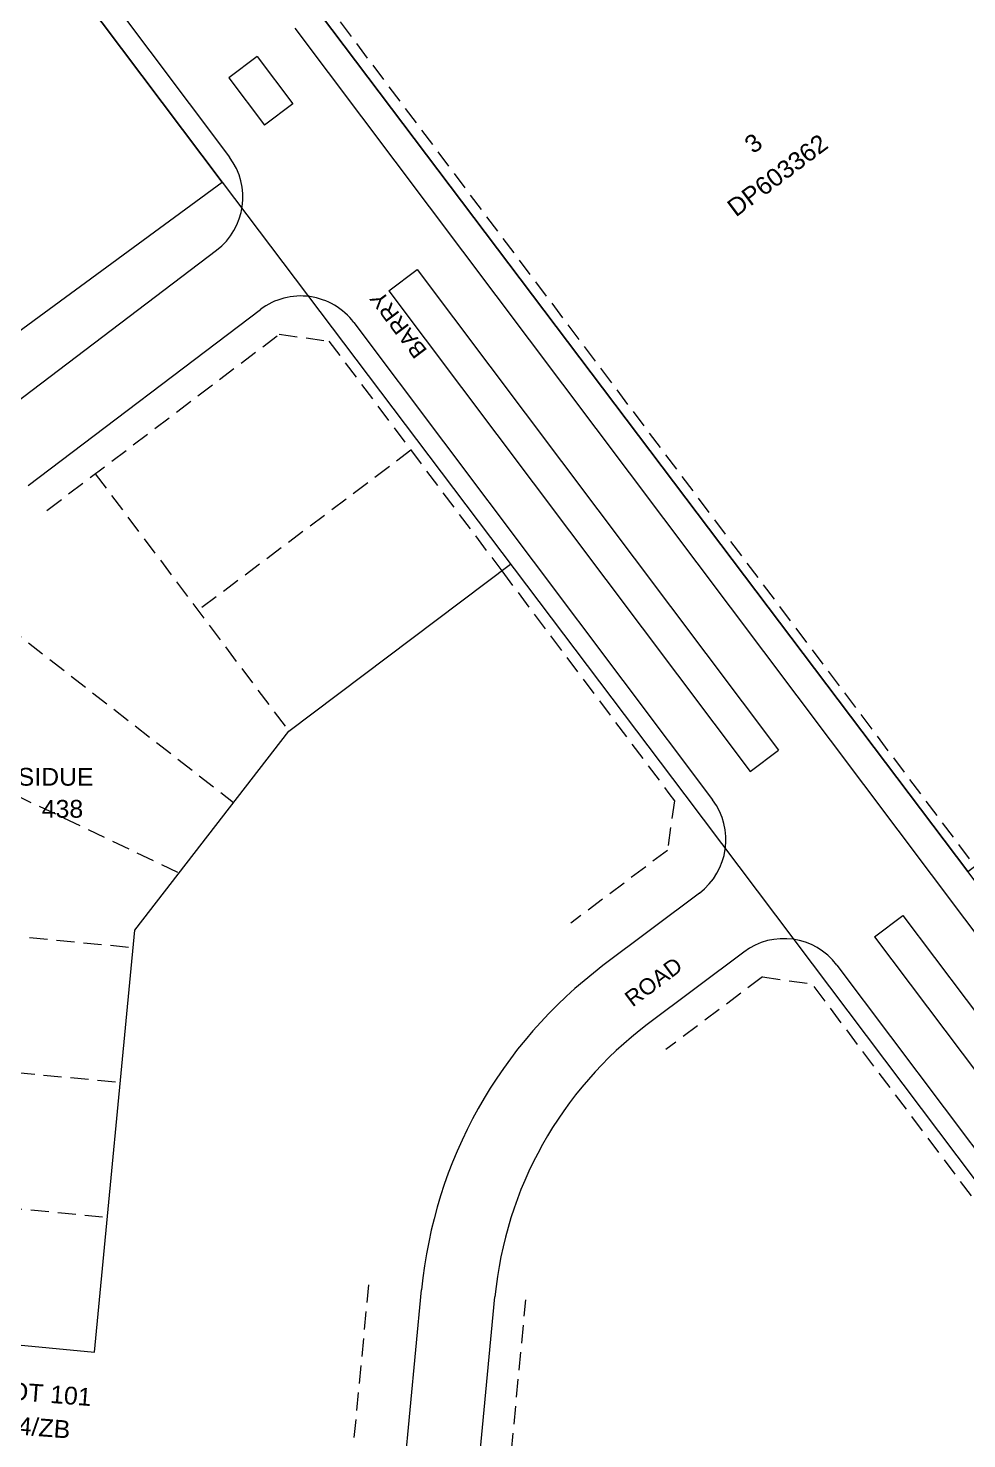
# Model space of a CAD drawing. Header units: metres. Extents: x 0 to 309348, y 0 to 6272736.
# Drawn here: x 309048.2 to 309153.9, y 6271867.9 to 6272026.7 of the extents above; entities that cross this region are included whole.
import ezdxf
from ezdxf.enums import TextEntityAlignment as Align

# ---------------------------------------------------------------- set-up
doc = ezdxf.new("R2010")
doc.units = ezdxf.units.M
doc.linetypes.add('DASHEDX2', pattern=[38.1, 25.4, -12.7])
doc.layers.add('_User Miscellaneous10', color=252, linetype='Continuous', lineweight=13, plot=False, transparency=0.85)
for name, color, linetype, lineweight in [('Cadastre Developer_SP_NEW', 92, 'Continuous', 15), ('Cadastre Land Parcels_SP_EXT', 118, 'Continuous', 15), ('Cadastre Roads_SP_EXT', 218, 'Continuous', 15), ('Cadastre Roads_SP_NEW', 214, 'Continuous', 15)]:
    doc.layers.add(name, color=color, linetype=linetype, lineweight=lineweight)
doc.styles.add('ARIAL', font='arial.ttf', dxfattribs={"height": 2})

msp = doc.modelspace()

# ---------------------------------------------------------------- linework, layer by layer
at = {"layer": '_User Miscellaneous10', "linetype": 'DASHEDX2', "ltscale": 0.08}
for p, q in [((309083.28393, 6272027.35924), (309242.85878, 6271815.22204)), ((309050.26701, 6271972.3984), (309076.43331, 6271992.21697)), ((309076.43331, 6271992.21697), (309082.02649, 6271991.43547)), ((309082.02649, 6271991.43547), (309101.47863, 6271965.57599)), ((309091.2593, 6271979.16146), (309067.28492, 6271961.12735)), ((309055.70711, 6271976.51878), (309077.50426, 6271947.54187)), ((309101.47863, 6271965.57599), (309120.30499, 6271940.54841)), ((309040.95944, 6271963.11152), (309071.28566, 6271939.52137)), ((309032.86764, 6271946.9539), (309065.49933, 6271931.44395)), ((309120.92284, 6271939.72705), (309120.1308, 6271934.12592)), ((309120.30499, 6271940.54841), (309120.92284, 6271939.72705)), ((309120.1308, 6271934.12592), (309109.27429, 6271925.95938)), ((309030.10674, 6271926.0644), (309059.97075, 6271923.21116)), ((309130.83104, 6271919.90113), (309119.97453, 6271911.73459)), ((309130.83104, 6271919.90113), (309136.43218, 6271919.10909)), ((309180.02578, 6271861.15619), (309136.43218, 6271919.10909)), ((309028.65682, 6271910.88851), (309058.52083, 6271908.03526)), ((309027.20689, 6271895.71262), (309057.0709, 6271892.85937)), ((309086.48203, 6271885.26601), (309079.1277, 6271808.29063)), ((309096.7762, 6271805.85651), (309104.20134, 6271883.57309))]:
    msp.add_line(p, q, dxfattribs=at)
at = {"layer": 'Cadastre Developer_SP_NEW', "linetype": 'Continuous'}
msp.add_lwpolyline([(309069.9966, 6272009.33717), (309027.00122, 6272066.33282), (308965.7558, 6272019.83559), (309030.43831, 6271980.33658), (309069.9966, 6272009.33717)], close=True, dxfattribs=at)
at = {"layer": 'Cadastre Developer_SP_NEW', "ltscale": 15, "flags": 128}
msp.add_lwpolyline([(309025.75697, 6271880.53672), (309055.62098, 6271877.68347), (309060.15782, 6271925.16911), (309077.50426, 6271947.54187), (309102.47357, 6271966.3244), (309102.47357, 6271966.3244)], dxfattribs=at)
at = {"layer": 'Cadastre Land Parcels_SP_EXT', "linetype": 'Continuous'}
msp.add_lwpolyline([(309297.53303, 6272040.30897), (309288.78404, 6272061.396), (309269.57302, 6272094.18198), (309059.88004, 6272056.30398), (309153.96196, 6271931.742), (309297.53303, 6272040.30897)], close=True, dxfattribs=at)
at = {"layer": 'Cadastre Roads_SP_EXT', "linetype": 'Continuous'}
msp.add_lwpolyline([(308898.09301, 6272237.30398), (308941.02197, 6272180.28999), (308943.40499, 6272177.11204), (308983.98298, 6272123.30099), (309027.00103, 6272066.33301), (309069.99701, 6272009.33704), (309122.09899, 6271940.391), (309218.11904, 6271813.03301), (309223.55399, 6271821.73996), (309229.681, 6271831.55797), (309153.962, 6271931.74199), (309059.88, 6272056.30404), (308994.31599, 6272143.10797), (308959.421, 6272189.26097), (308911.612, 6272252.77602)], dxfattribs=at)
at = {"layer": 'Cadastre Roads_SP_NEW', "color": 4, "linetype": 'Continuous', "ltscale": 2, "transparency": 33554495}
for p, q in [((308986.28383, 6272124.5371), (309070.82488, 6272012.14908)), ((309078.18494, 6272026.65199), (309236.1746, 6271816.62211)), ((309073.94946, 6272023.46596), (309070.75288, 6272021.06141)), ((309073.94946, 6272023.46596), (309077.95959, 6272018.13494)), ((309070.75288, 6272021.06141), (309074.763, 6272015.7304)), ((309077.95959, 6272018.13494), (309074.763, 6272015.7304)), ((309043.1425, 6271981.80485), (309069.35958, 6272001.66188)), ((309088.76957, 6271997.1102), (309091.96616, 6271999.51475)), ((309091.96616, 6271999.51475), (309132.65475, 6271945.42375)), ((309088.76957, 6271997.1102), (309129.45816, 6271943.0192)), ((309048.15381, 6271975.18845), (309074.30956, 6271994.99903)), ((309084.83145, 6271993.52888), (309125.22269, 6271939.83317)), ((309129.45816, 6271943.0192), (309132.65475, 6271945.42375)), ((309123.73763, 6271929.33105), (309112.88111, 6271921.16451)), ((309143.46466, 6271924.3991), (309146.66124, 6271926.80365)), ((309146.66124, 6271926.80365), (309232.0256, 6271813.32112)), ((309143.46466, 6271924.3991), (309228.89429, 6271810.82981)), ((309128.72706, 6271922.69814), (309117.87055, 6271914.5316)), ((309139.22919, 6271921.21307), (309224.74529, 6271807.52882)), ((309084.91642, 6271805.79325), (309092.45483, 6271884.69537)), ((309093.0861, 6271804.03364), (309100.71721, 6271883.90597))]:
    msp.add_line(p, q, dxfattribs=at)
for centre, radius, start, end in [((309064.83093, 6272007.64124), 7.5, 307.1405786, 36.9513889), ((309078.8375, 6271989.02104), 7.5, 36.9513889, 127.1405786), ((309119.22874, 6271935.32533), 7.5, 306.9513889, 36.9513889), ((309133.23524, 6271916.70523), 7.5, 36.9513889, 126.9513889), ((309144.01967, 6271879.76945), 51.8, 126.9513889, 174.5424479), ((309144.01967, 6271879.76945), 43.5, 126.9513889, 174.5424479)]:
    msp.add_arc(centre, radius, start, end, dxfattribs=at)

# ---------------------------------------------------------------- texts
at = {"layer": '_User Miscellaneous10', "color": 128, "ltscale": 20, "style": 'ARIAL'}
msp.add_text('BARRY                                                                             ROAD', height=1.8, rotation=126.9513889, dxfattribs=at).set_placement((309071.48115, 6272017.69311), align=Align.MIDDLE_CENTER)
msp.add_text('BARRY                                                                             ROAD', height=1.8, rotation=126.9513889, dxfattribs=at).set_placement((309071.48115, 6272017.69311), align=Align.MIDDLE_CENTER)
msp.add_text('BARRY                                                                             ROAD', height=1.8, rotation=126.9513889, dxfattribs=at).set_placement((309071.48115, 6272017.69311), align=Align.MIDDLE_CENTER)
at = {"layer": '_User Miscellaneous10', "transparency": 33554610, "style": 'ARIAL'}
for s, rotation, p in [('DP603362', 36.9513889, (309133.12561, 6272009.31132)), ('3', 36.9513889, (309130.41434, 6272012.91565)), ('DA - 1374/2014/ZB', 355.5089955, (309040.89506, 6271868.88553))]:
    msp.add_text(s, height=2, rotation=rotation, dxfattribs=at).set_placement(p, align=Align.CENTER)
at = {"layer": '_User Miscellaneous10', "style": 'ARIAL'}
for s, p in [('RESIDUE', (309049.30391, 6271941.41698)), ('438', (309052.01517, 6271937.81265))]:
    msp.add_text(s, height=2, dxfattribs=at).set_placement(p, align=Align.CENTER)
at = {"layer": '_User Miscellaneous10', "color": 128, "ltscale": 20, "style": 'ARIAL'}
msp.add_text('ROAD', height=1.8, rotation=36.9513888, dxfattribs=at).set_placement((309118.02624, 6271920.0678), align=Align.TOP_CENTER)
msp.add_text('ROAD', height=1.8, rotation=36.9513888, dxfattribs=at).set_placement((309118.02624, 6271920.0678), align=Align.TOP_CENTER)
msp.add_text('ROAD', height=1.8, rotation=36.9513888, dxfattribs=at).set_placement((309118.02624, 6271920.0678), align=Align.TOP_CENTER)
at = {"layer": '_User Miscellaneous10', "transparency": 33554610, "style": 'ARIAL'}
msp.add_text('PROPOSED LOT 101', height=2, rotation=355.5089955, dxfattribs=at).set_placement((309041.59195, 6271873.67553), align=Align.MIDDLE)

doc.saveas('drawing.dxf')
